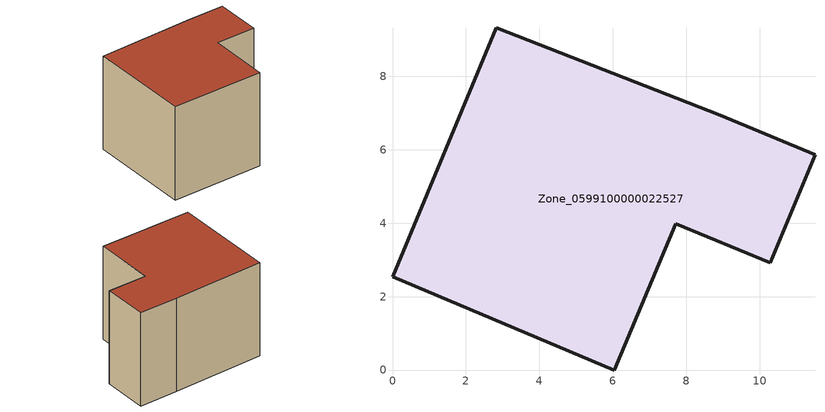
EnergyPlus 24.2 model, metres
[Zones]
Zone_0599100000022527
 floor ground (C_G): 8.93,6.93 11.51,5.87 10.29,2.92 7.71,3.98 6.04,0 0,2.54 2.82,9.32 z0
 wall outside (C_F): 2.82,9.32 0,2.54 6.04,0 7.71,3.98 10.29,2.92 11.51,5.87 8.93,6.93 2.82,9.32 z0:6.79
 roof outside (C_R): 8.93,6.93 2.82,9.32 0,2.54 6.04,0 7.71,3.98 10.29,2.92 11.51,5.87 z6.79
[BUILDING]
Pand.0599100000022527: North Axis=0; Terrain=City; Loads Convergence Tolerance Value=0.04; Temperature Convergence Tolerance Value=0.4; Solar Distribution=FullExterior; Maximum Number of Warmup Days=25; Minimum Number of Warmup Days=1
[Site:Location]
Rotterdam.The.Hague.AP_ZH_NLD Design_Conditions: Latitude=51.96; Longitude=4.45; Time Zone=1; Elevation=-4.5
[SITE:GROUNDTEMPERATURE:BUILDINGSURFACE]
18, 18, 18, 18, 18, 18, 18, 18, 18, 18, 18, 18
[MATERIAL] Thermal Absorptance=0.9; Solar Absorptance=0.7; Visible Absorptance=0.7
Name | Roughness | Thickness | Conductivity | Density | Specific Heat
G.TC.1965-1974 | MediumSmooth | 0.15 | 0.882353 | 540 | 1210
F.TC.1965-1974 | Rough | 0.3 | 0.697674 | 1920 | 840
R.TC.1965-1974 | MediumRough | 0.2 | 0.232558 | 1500 | 1000
[CONSTRUCTION]
C_G: G.TC.1965-1974
C_F: F.TC.1965-1974
C_R: R.TC.1965-1974
[ZONE]
Zone_0599100000022527: Type=1; Multiplier=1; Ceiling Height=Autocalculate; Volume=Autocalculate; Floor Area=autocalculate; Part of Total Floor Area=Yes
[ZONEINFILTRATION:DESIGNFLOWRATE]
Infil_Zone_0599100000022527: Zone or ZoneList or Space or SpaceList=Zone_0599100000022527; Schedule=AlwaysOn; Design Flow Rate Calculation Method=Flow/Area; Flow Rate per Floor Area=0.003; Constant Term Coefficient=1; Temperature Term Coefficient=0; Velocity Term Coefficient=0; Velocity Squared Term Coefficient=0
[HVACTEMPLATE:ZONE:IDEALLOADSAIRSYSTEM]
Zone_0599100000022527: Maximum Heating Supply Air Temperature=50; Minimum Cooling Supply Air Temperature=13; Maximum Heating Supply Air Humidity Ratio=0.0156; Minimum Cooling Supply Air Humidity Ratio=0.0077; Heating Limit=NoLimit; Cooling Limit=NoLimit; Dehumidification Control Type=ConstantSensibleHeatRatio; Cooling Sensible Heat Ratio=0.7; Dehumidification Setpoint=60; Humidification Control Type=None; Humidification Setpoint=30; Outdoor Air Method=None; Outdoor Air Flow Rate per Person=0.00944; Outdoor Air Flow Rate per Zone Floor Area=0; Outdoor Air Flow Rate per Zone=0; Demand Controlled Ventilation Type=None; Outdoor Air Economizer Type=NoEconomizer; Heat Recovery Type=None; Sensible Heat Recovery Effectiveness=0.7; Latent Heat Recovery Effectiveness=0.65
[ZONECONTROL:THERMOSTAT]
ThermostatControl_Zone_0599100000022527: Zone or ZoneList=Zone_0599100000022527; Control Type Schedule=DualSetpointControlType; Control 1=Thermostat_Zone_0599100000022527; Temperature Difference Between Cutout And Setpoint=0
[THERMOSTATSETPOINT:DUALSETPOINT]
Thermostat_Zone_0599100000022527: Heating Setpoint Temperature Schedule=HeatingSetpoint_Zone_0599100000022527; Cooling Setpoint Temperature Schedule=CoolingSetpoint_Zone_0599100000022527
[SCHEDULE:COMPACT]
HeatingSetpoint_Zone_0599100000022527: Through: 12/31, For: AllDays, Until: 24:00, 21
CoolingSetpoint_Zone_0599100000022527: Through: 12/31, For: AllDays, Until: 24:00, 24
DualSetpointControlType: Through: 12/31, For: AllDays, Until: 24:00, 4
AlwaysOn: Through: 12/31, For: AllDays, Until: 24:00, 1
